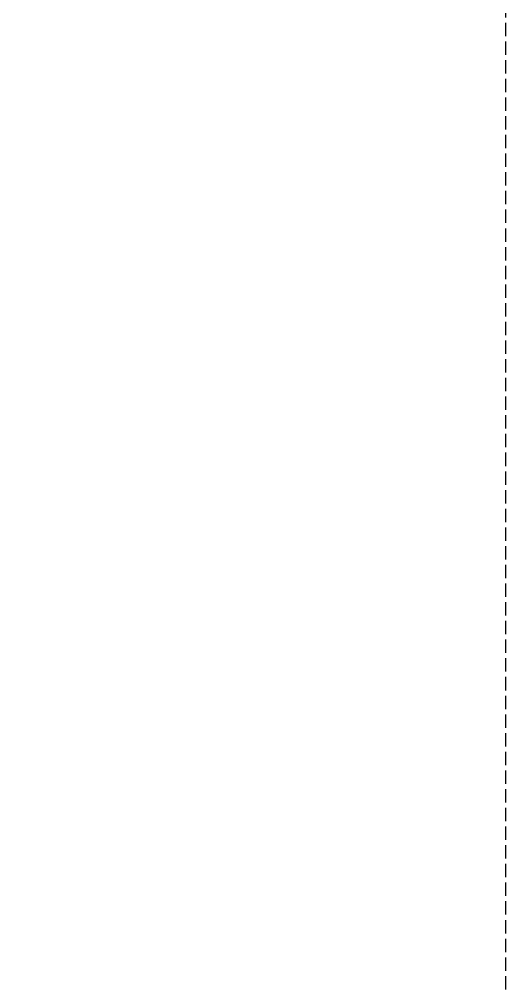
# Model space of a CAD drawing. Extents: x -10817 to 167545, y 26551 to 157048.
# Drawn here: x 158432 to 167545, y 51840 to 69915 of the extents above; entities that cross this region are included whole.
import ezdxf
from ezdxf.xclip import XClip

# ---------------------------------------------------------------- set-up
doc = ezdxf.new("R2010")
doc.units = 0
doc.header["$LTSCALE"] = 1000
doc.header["$MEASUREMENT"] = 0
doc.header["$XCLIPFRAME"] = 0
doc.linetypes.add('4#楼-HZS$0$__DASH', pattern=[0.35, 0.25, -0.1])
doc.linetypes.add('DASH', pattern=[0.35, 0.25, -0.1])
doc.layers.get('Defpoints').update_dxf_attribs({"color": 30, "linetype": 'DASH'})
for name, color, linetype in [('4#楼-HZS$0$00-立面米色看线', 31, 'Continuous'), ('4#楼-HZS$0$A-LINE-浅灰色铝板幕墙-填充', 115, 'Continuous'), ('4#楼-HZS$0$DOTE', 1, 'Continuous'), ('4#楼-HZS$0$轮廓', 255, 'Continuous')]:
    doc.layers.add(name, color=color, linetype=linetype)

# ---------------------------------------------------------------- blocks, each defined once
blk = doc.blocks.new('4#楼-HZS')
at = {"layer": '4#楼-HZS$0$A-LINE-浅灰色铝板幕墙-填充'}
h = blk.add_hatch(dxfattribs=at)
h.set_pattern_fill('DOTS', color=256, scale=50)
h.set_pattern_definition([(0, (56003.975, -10015.5), (39.6875, 79.375), [0, -79.375])])
h.paths.add_polyline_path([(252726, -80231.3), (252726, -79781.3), (261126.8, -79781.3), (261126.8, -80231.3)])
at = {"layer": '4#楼-HZS$0$DOTE', "linetype": '4#楼-HZS$0$__DASH', "ltscale": 2}
blk.add_line((323027.6, -80131.3, 0), (244197.9, -80131.3, 0), dxfattribs=at)
at = {"color": 2}
blk.add_wipeout([(252826, -79561.3), (252826, -79731.3), (252676, -79731.3), (252676, -79781.3), (252726, -79781.3), (252726, -80231.3), (261276.8, -80231.3), (261276.8, -79781.3), (261276.8, -79781.3), (261276.8, -79731.3), (258525.8, -79731.3), (258525.8, -79561.3)], dxfattribs=at).translate(0, 0, 0)
at = {"layer": '4#楼-HZS$0$00-立面米色看线', "elevation": 0}
for points in [[(252676, -79781.3), (261276.8, -79781.3), (261276.8, -79731.3), (252676, -79731.3)], [(252726, -79781.3), (261276.8, -79781.3), (261276.8, -80231.3), (252726, -80231.3)]]:
    blk.add_lwpolyline(points, close=True, dxfattribs=at)
at = {"layer": '4#楼-HZS$0$轮廓', "const_width": 30, "elevation": 0}
blk.add_lwpolyline([(252575.3, -63031.3), (252575.3, -65381.3), (252325.3, -65381.3), (252325.3, -65451.3), (252375.3, -65451.3), (252375.3, -65531.3), (252325.3, -65531.3), (252325.3, -65581.3), (252425.4, -65581.3), (252425.4, -65931.3), (252375.3, -65931.3), (252375.3, -65981.3), (252575.3, -65981.3), (252575.3, -68331.3), (252325.3, -68331.3), (252325.3, -68401.3), (252375.3, -68401.3), (252375.3, -68481.3), (252325.3, -68481.3), (252325.3, -68531.3), (252426.2, -68531.3), (252426.2, -68881.3), (252375.3, -68881.3), (252375.3, -68931.3), (252575.3, -68931.3), (252575.3, -71281.3), (252325.4, -71281.3), (252326.2, -71351.3), (252426.1, -71351.3), (252425.3, -71431.3), (252325.4, -71431.3), (252326.2, -71481.3), (252426.1, -71481.3), (252425.3, -71831.3), (252376.2, -71831.3), (252376.2, -71881.3), (252575.3, -71881.3), (252575.3, -74231.3), (252325.4, -74231.3), (252325.4, -74301.3), (252425.3, -74301.3), (252425.3, -74381.3), (252325.4, -74381.3), (252326.2, -74431.3), (252426.2, -74431.3), (252426.2, -74781.3), (252376.2, -74781.3), (252375.8, -74831.3), (252575.3, -74831.3), (252575.3, -77181.3), (252325.3, -77181.3), (252325.3, -77251.3), (252375.3, -77251.3), (252375.3, -77331.3), (252325.3, -77331.3), (252325.3, -77381.3), (252425.3, -77381.3), (252425.3, -77731.3), (252375.3, -77731.3), (252375.3, -77781.3), (252575.3, -77781.3), (252575.3, -80231.3)], dxfattribs=at)
blk = doc.blocks.new('3、4#楼 北侧门头剖面$0$A$C68743212')
blk.add_blockref('4#楼-HZS', (-260976, 76631, 0))
blk = doc.blocks.new('3、4#楼 北侧门头剖面')
ref = blk.add_blockref('3、4#楼 北侧门头剖面$0$A$C68743212', (4150, 3500, 0), dxfattribs=dict(xscale=-1))
XClip(ref).set_block_clipping_path([(4798.9792002077, -3500), (4798.9792002077, -399.9916608699), (4398.9875394247, 0.0083390431), (-149.727296805, 0.1031708434), (-149.727296805, -30), (0.272703195, -30), (0.272703195, -170), (-149.727296805, -170), (-149.727296805, -200), (450.272703195, -200), (450.8968260299, -800), (300.6421525169, -800), (300.6421525169, -3500), (-349.727296805, -3500), (-349.727296805, 400.1031708434), (5198.9792002077, 400.1031708434), (5198.9792002077, -3500)])

msp = doc.modelspace()

# ---------------------------------------------------------------- linework, layer by layer
at = {"layer": 'Defpoints'}
msp.add_lwpolyline([(-10000, 26551.2), (167544.9, 26551.2), (167544.9, 88601.2), (-10000, 88601.2)], close=True, dxfattribs=at)

# ---------------------------------------------------------------- next in the draw order: block references
msp.add_blockref('3、4#楼 北侧门头剖面', (152144.9, 54006.2))

doc.saveas('drawing.dxf')
